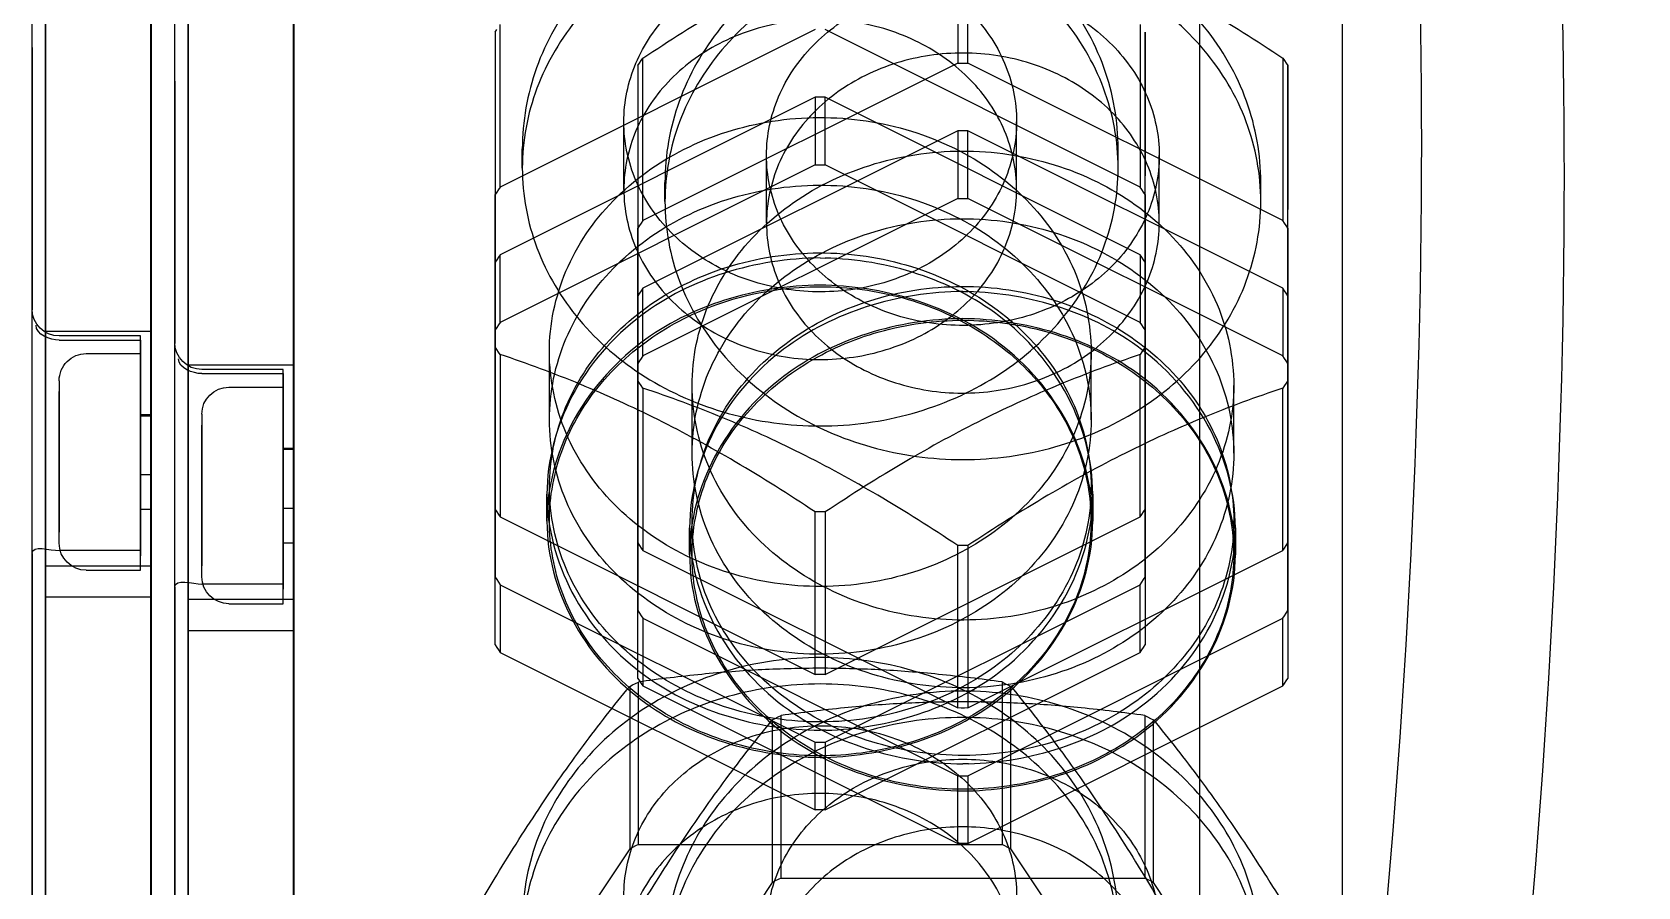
# Model space of a CAD drawing. Header units: millimetres. Extents: x -69706 to 52883, y -6882 to 68885.
# Drawn here: x 7033.7 to 7093, y 24062.4 to 24094 of the extents above; entities that cross this region are included whole.
import ezdxf

# ---------------------------------------------------------------- set-up
doc = ezdxf.new("R2010")
doc.units = ezdxf.units.MM
doc.layers.add('ac-SB', color=7, linetype='Continuous', lineweight=13)

# ---------------------------------------------------------------- blocks, each defined once
blk = doc.blocks.new('A$C15852BBE')
at = {"layer": 'ac-SB', "lineweight": -3}
for p, q in [((6135.932, 3068.938), (6135.932, 3317.073)), ((6135.932, 3317.073), (6135.932, 3069.011)), ((6141.199, 3067.699), (6141.199, 3315.834)), ((6141.199, 3315.834), (6141.199, 3067.772)), ((6135.91, 3222.235), (6135.91, 3129.134)), ((6141.177, 3220.996), (6141.177, 3127.895)), ((6135.91, 3132.502), (6135.91, 3219.104)), ((6139.81, 3219.104), (6139.81, 3132.502)), ((6140.31, 3132.05), (6140.31, 3218.319)), ((6141.177, 3131.263), (6141.177, 3217.865)), ((6145.077, 3217.865), (6145.077, 3131.263)), ((6145.577, 3130.811), (6145.577, 3217.08)), ((6097.192, 3192.158), (6097.19, 3064.093)), ((6102.459, 3190.919), (6102.457, 3062.854)), ((6139.81, 3072.471), (6139.81, 3169.569)), ((6140.31, 3169.979), (6140.31, 3087.23)), ((6145.577, 3168.74), (6145.577, 3085.991)), ((6145.077, 3071.232), (6145.077, 3168.33)), ((6097.462, 3153.025), (6104.175, 3142.956)), ((6118.247, 3142.956), (6124.959, 3153.025)), ((6102.729, 3151.786), (6109.442, 3141.717)), ((6123.514, 3141.717), (6130.226, 3151.786)), ((6104.175, 3142.956), (6104.175, 3136.956)), ((6104.175, 3142.956), (6104.282, 3142.901)), ((6104.282, 3142.901), (6104.39, 3142.847)), ((6118.032, 3142.847), (6118.139, 3142.901)), ((6118.139, 3142.901), (6118.247, 3142.956)), ((6118.247, 3136.956), (6118.247, 3142.956)), ((6104.39, 3142.847), (6104.498, 3142.794)), ((6117.924, 3142.794), (6104.498, 3142.794)), ((6104.498, 3136.794), (6104.498, 3142.794)), ((6117.924, 3142.794), (6118.032, 3142.847)), ((6117.924, 3142.794), (6117.924, 3136.794)), ((6109.442, 3141.717), (6109.442, 3135.717)), ((6109.442, 3141.717), (6109.549, 3141.662)), ((6123.407, 3141.662), (6123.514, 3141.717)), ((6123.514, 3135.717), (6123.514, 3141.717)), ((6111.024, 3141.515), (6099.397, 3135.701)), ((6109.549, 3141.662), (6109.657, 3141.608)), ((6109.657, 3141.608), (6109.765, 3141.555)), ((6123.191, 3141.556), (6109.765, 3141.555)), ((6109.765, 3135.555), (6109.765, 3141.555)), ((6111.024, 3141.515), (6111.148, 3141.516)), ((6111.024, 3139.015), (6111.024, 3141.515)), ((6111.148, 3141.516), (6111.272, 3141.516)), ((6111.272, 3141.516), (6111.397, 3141.515)), ((6123.024, 3135.701), (6111.397, 3141.515)), ((6111.397, 3141.515), (6111.397, 3139.015)), ((6123.191, 3141.556), (6123.299, 3141.609)), ((6123.191, 3141.556), (6123.191, 3135.556)), ((6123.299, 3141.609), (6123.407, 3141.662)), ((6116.291, 3140.276), (6104.664, 3134.462)), ((6116.291, 3140.276), (6116.415, 3140.277)), ((6116.291, 3137.776), (6116.291, 3140.276)), ((6116.415, 3140.277), (6116.54, 3140.277)), ((6116.54, 3140.277), (6116.664, 3140.276)), ((6128.291, 3134.462), (6116.664, 3140.276)), ((6116.664, 3140.276), (6116.664, 3137.776)), ((6111.212, 3139.579), (6111.031, 3139.577)), ((6111.033, 3139.517), (6111.092, 3139.517)), ((6111.092, 3139.517), (6111.15, 3139.518)), ((6111.15, 3139.518), (6111.209, 3139.518)), ((6111.024, 3139.015), (6099.397, 3133.201)), ((6111.148, 3139.016), (6111.024, 3139.015)), ((6111.273, 3139.016), (6111.148, 3139.016)), ((6111.397, 3139.015), (6111.273, 3139.016)), ((6123.024, 3133.201), (6111.397, 3139.015)), ((6111.003, 3138.576), (6111.212, 3138.579)), ((6116.479, 3138.34), (6116.298, 3138.338)), ((6116.3, 3138.278), (6116.359, 3138.279)), ((6116.359, 3138.279), (6116.417, 3138.279)), ((6116.417, 3138.279), (6116.476, 3138.279)), ((6116.291, 3137.776), (6104.664, 3131.962)), ((6116.415, 3137.777), (6116.291, 3137.776)), ((6116.54, 3137.777), (6116.415, 3137.777)), ((6116.664, 3137.776), (6116.54, 3137.777)), ((6128.291, 3131.962), (6116.664, 3137.776)), ((6104.282, 3136.901), (6104.175, 3136.956)), ((6116.27, 3137.337), (6116.479, 3137.34)), ((6118.247, 3136.956), (6118.14, 3136.901)), ((6111.024, 3136.515), (6099.397, 3130.701)), ((6104.39, 3136.847), (6104.282, 3136.901)), ((6104.498, 3136.794), (6104.39, 3136.847)), ((6111.024, 3136.515), (6111.148, 3136.516)), ((6111.024, 3130.515), (6111.024, 3136.515)), ((6111.148, 3136.516), (6111.273, 3136.516)), ((6111.273, 3136.516), (6111.397, 3136.515)), ((6123.024, 3130.701), (6111.397, 3136.515)), ((6111.397, 3136.515), (6111.397, 3130.515)), ((6118.032, 3136.847), (6117.924, 3136.794)), ((6118.14, 3136.901), (6118.032, 3136.847)), ((6099.271, 3135.515), (6099.21, 3135.421)), ((6099.21, 3123.794), (6099.21, 3135.421)), ((6099.21, 3132.921), (6099.21, 3135.421)), ((6099.334, 3135.608), (6099.271, 3135.515)), ((6099.397, 3135.701), (6099.334, 3135.608)), ((6099.397, 3135.701), (6099.397, 3133.201)), ((6116.291, 3135.276), (6104.664, 3129.462)), ((6109.549, 3135.662), (6109.442, 3135.717)), ((6109.657, 3135.608), (6109.549, 3135.662)), ((6109.765, 3135.555), (6109.657, 3135.608)), ((6116.291, 3135.276), (6116.415, 3135.277)), ((6116.291, 3129.276), (6116.291, 3135.276)), ((6116.415, 3135.277), (6116.54, 3135.277)), ((6116.54, 3135.277), (6116.664, 3135.276)), ((6128.291, 3129.462), (6116.664, 3135.276)), ((6116.664, 3135.276), (6116.664, 3129.276)), ((6123.087, 3135.608), (6123.024, 3135.701)), ((6123.024, 3133.201), (6123.024, 3135.701)), ((6123.149, 3135.515), (6123.087, 3135.608)), ((6123.21, 3135.421), (6123.149, 3135.515)), ((6123.299, 3135.609), (6123.191, 3135.556)), ((6123.21, 3135.421), (6123.21, 3123.794)), ((6123.21, 3135.421), (6123.21, 3132.921)), ((6123.407, 3135.662), (6123.299, 3135.609)), ((6123.514, 3135.717), (6123.407, 3135.662)), ((6104.539, 3134.276), (6104.477, 3134.182)), ((6104.477, 3122.555), (6104.477, 3134.182)), ((6104.477, 3131.682), (6104.477, 3134.182)), ((6104.601, 3134.369), (6104.539, 3134.276)), ((6104.664, 3134.462), (6104.601, 3134.369)), ((6104.664, 3134.462), (6104.664, 3131.962)), ((6128.354, 3134.37), (6128.291, 3134.462)), ((6128.291, 3131.962), (6128.291, 3134.462)), ((6128.416, 3134.276), (6128.354, 3134.37)), ((6128.477, 3134.183), (6128.416, 3134.276)), ((6128.477, 3134.183), (6128.477, 3122.556)), ((6128.477, 3134.183), (6128.477, 3131.683)), ((6135.91, 3125.623), (6135.91, 3133.666)), ((6135.91, 3133.666), (6139.81, 3133.666)), ((6139.81, 3133.666), (6139.81, 3125.623)), ((6099.272, 3133.015), (6099.21, 3132.921)), ((6099.21, 3132.921), (6099.21, 3121.294)), ((6099.334, 3133.108), (6099.272, 3133.015)), ((6099.397, 3133.201), (6099.334, 3133.108)), ((6123.087, 3133.108), (6123.024, 3133.201)), ((6123.149, 3133.015), (6123.087, 3133.108)), ((6123.21, 3132.921), (6123.149, 3133.015)), ((6123.21, 3121.294), (6123.21, 3132.921)), ((6135.91, 3132.997), (6135.91, 3132.502)), ((6139.81, 3132.502), (6139.81, 3132.997)), ((6139.81, 3132.502), (6135.91, 3132.502)), ((6136.31, 3132.666), (6136.31, 3125.202)), ((6138.31, 3132.666), (6136.31, 3132.666)), ((6141.177, 3124.384), (6141.177, 3132.428)), ((6141.177, 3132.428), (6145.077, 3132.428)), ((6145.077, 3132.428), (6145.077, 3124.384)), ((6104.539, 3131.776), (6104.477, 3131.682)), ((6104.477, 3131.682), (6104.477, 3120.055)), ((6104.601, 3131.869), (6104.539, 3131.776)), ((6104.664, 3131.962), (6104.601, 3131.869)), ((6128.354, 3131.87), (6128.291, 3131.962)), ((6128.416, 3131.776), (6128.354, 3131.87)), ((6128.477, 3131.683), (6128.416, 3131.776)), ((6128.477, 3120.056), (6128.477, 3131.683)), ((6136.31, 3131.35), (6136.31, 3132.131)), ((6136.31, 3131.938), (6139.31, 3131.938)), ((6136.31, 3131.937), (6136.31, 3124.016)), ((6136.31, 3131.351), (6136.31, 3131.937)), ((6139.31, 3131.666), (6139.31, 3126.068)), ((6140.31, 3132.05), (6140.31, 3123.016)), ((6141.177, 3131.758), (6141.177, 3131.263)), ((6145.077, 3131.263), (6145.077, 3131.758)), ((6136.31, 3124.666), (6136.31, 3131.35)), ((6136.31, 3129.133), (6136.31, 3131.35)), ((6139.31, 3125.666), (6139.31, 3131.265)), ((6145.077, 3131.263), (6141.177, 3131.263)), ((6141.577, 3131.428), (6141.577, 3123.963)), ((6143.577, 3131.428), (6141.577, 3131.428)), ((6099.272, 3130.515), (6099.21, 3130.421)), ((6099.21, 3118.794), (6099.21, 3130.421)), ((6099.211, 3124.421), (6099.21, 3130.421)), ((6099.334, 3130.608), (6099.272, 3130.515)), ((6099.397, 3130.701), (6099.334, 3130.608)), ((6099.397, 3130.701), (6099.397, 3124.701)), ((6101.151, 3129.858), (6101.151, 3130.858)), ((6101.21, 3130.858), (6101.21, 3129.608)), ((6101.21, 3130.858), (6101.21, 3129.608)), ((6111.024, 3130.515), (6111.149, 3130.516)), ((6111.149, 3130.516), (6111.273, 3130.516)), ((6111.273, 3130.516), (6111.397, 3130.515)), ((6121.21, 3130.858), (6121.21, 3129.608)), ((6121.21, 3130.858), (6121.21, 3129.608)), ((6121.301, 3130.858), (6121.301, 3129.858)), ((6123.087, 3130.608), (6123.024, 3130.701)), ((6123.024, 3124.701), (6123.024, 3130.701)), ((6123.149, 3130.515), (6123.087, 3130.608)), ((6123.21, 3130.421), (6123.149, 3130.515)), ((6123.21, 3130.421), (6123.21, 3118.794)), ((6123.21, 3130.421), (6123.211, 3124.421)), ((6141.577, 3130.111), (6141.577, 3130.892)), ((6141.577, 3130.699), (6144.577, 3130.699)), ((6141.577, 3130.698), (6141.577, 3122.778)), ((6141.577, 3130.112), (6141.577, 3130.698)), ((6144.577, 3130.428), (6144.577, 3124.829)), ((6145.577, 3130.811), (6145.577, 3121.778)), ((6136.31, 3130.416), (6135.91, 3130.416)), ((6135.91, 3130.416), (6135.91, 3127.151)), ((6135.91, 3129.134), (6135.91, 3130.182)), ((6136.31, 3127.151), (6136.31, 3130.416)), ((6136.31, 3130.182), (6136.31, 3129.133)), ((6141.577, 3123.428), (6141.577, 3130.111)), ((6141.577, 3127.894), (6141.577, 3130.111)), ((6144.577, 3124.428), (6144.577, 3130.026)), ((6104.539, 3129.276), (6104.478, 3129.182)), ((6104.601, 3129.369), (6104.539, 3129.276)), ((6104.664, 3129.462), (6104.601, 3129.369)), ((6104.664, 3129.462), (6104.664, 3123.462)), ((6106.418, 3128.619), (6106.418, 3129.619)), ((6106.477, 3129.619), (6106.477, 3128.369)), ((6106.477, 3129.619), (6106.477, 3128.369)), ((6116.291, 3129.276), (6116.416, 3129.277)), ((6116.416, 3129.277), (6116.54, 3129.277)), ((6116.54, 3129.277), (6116.664, 3129.276)), ((6126.477, 3129.619), (6126.477, 3128.369)), ((6126.477, 3129.619), (6126.477, 3128.369)), ((6126.568, 3129.619), (6126.568, 3128.619)), ((6128.354, 3129.37), (6128.291, 3129.462)), ((6128.291, 3123.462), (6128.291, 3129.462)), ((6128.416, 3129.276), (6128.354, 3129.37)), ((6128.478, 3129.183), (6128.416, 3129.276)), ((6104.478, 3117.555), (6104.478, 3129.182)), ((6104.478, 3123.182), (6104.478, 3129.182)), ((6128.478, 3129.183), (6128.478, 3117.556)), ((6128.478, 3129.183), (6128.478, 3123.183)), ((6136.31, 3129.131), (6135.91, 3129.134)), ((6141.577, 3129.178), (6141.177, 3129.178)), ((6141.177, 3129.178), (6141.177, 3125.912)), ((6141.177, 3127.895), (6141.177, 3128.943)), ((6141.577, 3125.912), (6141.577, 3129.178)), ((6141.577, 3128.943), (6141.577, 3127.894)), ((6141.577, 3127.892), (6141.177, 3127.895)), ((6101.21, 3127.108), (6101.21, 3124.608)), ((6101.21, 3127.108), (6101.21, 3124.608)), ((6121.21, 3127.108), (6121.21, 3124.608)), ((6121.21, 3127.108), (6121.21, 3124.608)), ((6135.91, 3127.151), (6135.91, 3126.916)), ((6135.91, 3126.973), (6136.31, 3126.973)), ((6135.91, 3126.973), (6135.91, 3113.862)), ((6136.31, 3126.916), (6135.91, 3126.916)), ((6136.31, 3126.916), (6136.31, 3127.151)), ((6136.31, 3126.973), (6136.31, 3124.756)), ((6106.477, 3125.869), (6106.478, 3123.369)), ((6106.477, 3125.869), (6106.478, 3123.369)), ((6126.477, 3125.869), (6126.478, 3123.369)), ((6126.477, 3125.869), (6126.478, 3123.369)), ((6141.177, 3125.912), (6141.177, 3125.678)), ((6141.177, 3125.734), (6141.577, 3125.734)), ((6141.177, 3125.734), (6141.177, 3112.623)), ((6141.577, 3125.678), (6141.577, 3125.912)), ((6141.577, 3125.734), (6141.577, 3123.517)), ((6135.91, 3124.336), (6135.91, 3125.623)), ((6136.31, 3125.202), (6136.31, 3124.756)), ((6139.81, 3125.623), (6139.81, 3124.336)), ((6141.577, 3125.678), (6141.177, 3125.678)), ((6099.211, 3124.421), (6099.272, 3124.515)), ((6099.272, 3124.515), (6099.334, 3124.608)), ((6099.334, 3124.608), (6099.397, 3124.701)), ((6123.024, 3124.701), (6123.087, 3124.608)), ((6123.087, 3124.608), (6123.15, 3124.515)), ((6123.15, 3124.515), (6123.211, 3124.421)), ((6136.31, 3124.169), (6136.31, 3124.756)), ((6138.31, 3124.666), (6136.31, 3124.666)), ((6099.211, 3124.421), (6099.211, 3118.103)), ((6123.211, 3118.103), (6123.211, 3124.421)), ((6135.91, 3123.841), (6135.91, 3124.336)), ((6139.31, 3124.169), (6136.31, 3124.169)), ((6136.31, 3124.016), (6139.31, 3124.016)), ((6139.81, 3124.336), (6139.81, 3123.841)), ((6141.177, 3123.097), (6141.177, 3124.384)), ((6141.577, 3123.963), (6141.577, 3123.517)), ((6145.077, 3124.384), (6145.077, 3123.097)), ((6099.21, 3123.794), (6099.21, 3121.294)), ((6099.21, 3123.794), (6099.271, 3123.701)), ((6099.271, 3123.701), (6099.334, 3123.607)), ((6099.334, 3123.607), (6099.397, 3123.515)), ((6099.397, 3123.515), (6111.024, 3117.701)), ((6099.397, 3121.015), (6099.397, 3123.515)), ((6104.539, 3123.276), (6104.601, 3123.369)), ((6104.601, 3123.369), (6104.664, 3123.462)), ((6111.397, 3117.701), (6123.024, 3123.515)), ((6123.024, 3123.515), (6123.087, 3123.607)), ((6123.024, 3123.515), (6123.024, 3121.015)), ((6123.087, 3123.607), (6123.149, 3123.701)), ((6123.149, 3123.701), (6123.21, 3123.794)), ((6123.21, 3121.294), (6123.21, 3123.794)), ((6128.291, 3123.462), (6128.354, 3123.37)), ((6128.354, 3123.37), (6128.417, 3123.276)), ((6139.81, 3123.841), (6135.91, 3123.841)), ((6135.91, 3113.657), (6135.91, 3123.841)), ((6139.81, 3123.841), (6139.81, 3113.657)), ((6141.577, 3122.93), (6141.577, 3123.517)), ((6143.577, 3123.428), (6141.577, 3123.428)), ((6104.478, 3123.182), (6104.539, 3123.276)), ((6104.478, 3123.182), (6104.478, 3116.864)), ((6128.417, 3123.276), (6128.478, 3123.183)), ((6128.478, 3116.864), (6128.478, 3123.183)), ((6140.31, 3113.362), (6140.31, 3123.056)), ((6141.177, 3122.603), (6141.177, 3123.097)), ((6144.577, 3122.93), (6141.577, 3122.93)), ((6141.577, 3122.778), (6144.577, 3122.778)), ((6145.077, 3123.097), (6145.077, 3122.603)), ((6104.477, 3122.555), (6104.477, 3120.055)), ((6104.477, 3122.555), (6104.539, 3122.462)), ((6104.539, 3122.462), (6104.601, 3122.368)), ((6104.601, 3122.368), (6104.664, 3122.276)), ((6104.664, 3122.276), (6116.291, 3116.462)), ((6104.664, 3119.776), (6104.664, 3122.276)), ((6111, 3122.139), (6111.211, 3122.136)), ((6111.07, 3122.198), (6111.002, 3122.199)), ((6111.138, 3122.198), (6111.07, 3122.198)), ((6111.206, 3122.198), (6111.138, 3122.198)), ((6116.664, 3116.462), (6128.291, 3122.276)), ((6128.291, 3122.276), (6128.354, 3122.369)), ((6128.291, 3122.276), (6128.291, 3119.776)), ((6128.354, 3122.369), (6128.416, 3122.462)), ((6128.416, 3122.462), (6128.477, 3122.556)), ((6128.477, 3120.056), (6128.477, 3122.556)), ((6145.077, 3122.603), (6141.177, 3122.603)), ((6141.177, 3112.418), (6141.177, 3122.603)), ((6145.077, 3122.603), (6145.077, 3112.418)), ((6145.577, 3112.123), (6145.577, 3121.817)), ((6099.21, 3121.294), (6099.272, 3121.201)), ((6099.272, 3121.201), (6099.334, 3121.107)), ((6099.334, 3121.107), (6099.397, 3121.015)), ((6099.397, 3121.015), (6111.024, 3115.201)), ((6111.211, 3121.136), (6111.033, 3121.139)), ((6111.397, 3115.201), (6123.024, 3121.015)), ((6116.337, 3120.96), (6116.269, 3120.961)), ((6116.405, 3120.959), (6116.337, 3120.96)), ((6116.473, 3120.959), (6116.405, 3120.959)), ((6123.024, 3121.015), (6123.087, 3121.107)), ((6123.087, 3121.107), (6123.149, 3121.201)), ((6123.149, 3121.201), (6123.21, 3121.294)), ((6116.267, 3120.901), (6116.478, 3120.897)), ((6104.477, 3120.055), (6104.539, 3119.962)), ((6104.539, 3119.962), (6104.601, 3119.868)), ((6104.601, 3119.868), (6104.664, 3119.776)), ((6104.664, 3119.776), (6116.291, 3113.962)), ((6116.478, 3119.897), (6116.3, 3119.9)), ((6116.664, 3113.962), (6128.291, 3119.776)), ((6128.291, 3119.776), (6128.354, 3119.869)), ((6128.354, 3119.869), (6128.416, 3119.962)), ((6128.416, 3119.962), (6128.477, 3120.056)), ((6099.21, 3118.794), (6099.211, 3112.794)), ((6099.21, 3118.794), (6099.272, 3118.701)), ((6099.272, 3118.701), (6099.334, 3118.607)), ((6099.334, 3118.607), (6099.397, 3118.515)), ((6103.961, 3118.608), (6103.961, 3116.108)), ((6103.961, 3118.608), (6103.961, 3116.108)), ((6118.461, 3118.608), (6118.461, 3116.108)), ((6118.461, 3118.608), (6118.461, 3116.108)), ((6123.024, 3118.515), (6123.087, 3118.607)), ((6123.087, 3118.607), (6123.149, 3118.701)), ((6123.149, 3118.701), (6123.21, 3118.794)), ((6123.211, 3112.794), (6123.21, 3118.794)), ((6099.211, 3112.794), (6099.211, 3118.103)), ((6099.397, 3118.515), (6111.024, 3112.701)), ((6099.397, 3112.515), (6099.397, 3118.515)), ((6111.397, 3112.701), (6123.024, 3118.515)), ((6123.024, 3118.515), (6123.024, 3112.515)), ((6123.211, 3112.794), (6123.211, 3118.103)), ((6100.211, 3117.814), (6100.211, 3117.107)), ((6100.211, 3117.814), (6100.211, 3117.107)), ((6104.478, 3117.555), (6104.478, 3111.555)), ((6104.478, 3117.555), (6104.539, 3117.462)), ((6104.539, 3117.462), (6104.601, 3117.368)), ((6111.024, 3117.701), (6111.024, 3115.201)), ((6111.148, 3117.7), (6111.024, 3117.701)), ((6111.272, 3117.7), (6111.148, 3117.7)), ((6111.397, 3117.701), (6111.272, 3117.7)), ((6111.397, 3115.201), (6111.397, 3117.701)), ((6122.211, 3117.814), (6122.211, 3117.108)), ((6122.211, 3117.814), (6122.211, 3117.108)), ((6128.354, 3117.369), (6128.416, 3117.462)), ((6128.416, 3117.462), (6128.478, 3117.556)), ((6128.478, 3111.556), (6128.478, 3117.556)), ((6104.478, 3111.555), (6104.478, 3116.864)), ((6104.601, 3117.368), (6104.664, 3117.276)), ((6104.664, 3117.276), (6116.291, 3111.462)), ((6104.664, 3111.276), (6104.664, 3117.276)), ((6109.228, 3117.369), (6109.228, 3114.869)), ((6109.228, 3117.369), (6109.228, 3114.869)), ((6116.664, 3111.462), (6128.291, 3117.276)), ((6123.728, 3117.369), (6123.728, 3114.869)), ((6123.728, 3117.369), (6123.728, 3114.869)), ((6128.291, 3117.276), (6128.354, 3117.369)), ((6128.291, 3117.276), (6128.291, 3111.276)), ((6128.478, 3111.556), (6128.478, 3116.864)), ((6105.478, 3116.575), (6105.478, 3115.869)), ((6105.478, 3116.575), (6105.478, 3115.869)), ((6116.291, 3116.462), (6116.291, 3113.962)), ((6116.415, 3116.461), (6116.291, 3116.462)), ((6116.54, 3116.461), (6116.415, 3116.461)), ((6116.664, 3116.462), (6116.54, 3116.461)), ((6116.664, 3113.962), (6116.664, 3116.462)), ((6127.478, 3116.575), (6127.478, 3115.869)), ((6127.478, 3116.575), (6127.478, 3115.869)), ((6111.024, 3115.201), (6111.148, 3115.2)), ((6111.148, 3115.2), (6111.273, 3115.2)), ((6111.273, 3115.2), (6111.397, 3115.201)), ((6116.291, 3113.962), (6116.415, 3113.961)), ((6116.415, 3113.961), (6116.54, 3113.961)), ((6116.54, 3113.961), (6116.664, 3113.962)), ((6135.91, 3113.862), (6135.91, 3107.032)), ((6135.91, 3108.113), (6135.91, 3113.657)), ((6139.81, 3113.657), (6139.81, 3108.113)), ((6140.31, 3113.362), (6140.31, 3107.898)), ((6099.272, 3112.701), (6099.211, 3112.794)), ((6099.334, 3112.607), (6099.272, 3112.701)), ((6111.024, 3112.701), (6111.024, 3106.701)), ((6111.148, 3112.7), (6111.024, 3112.701)), ((6111.273, 3112.7), (6111.148, 3112.7)), ((6111.397, 3112.701), (6111.273, 3112.7)), ((6111.397, 3106.701), (6111.397, 3112.701)), ((6123.15, 3112.701), (6123.087, 3112.607)), ((6123.211, 3112.794), (6123.15, 3112.701)), ((6099.397, 3112.515), (6099.334, 3112.607)), ((6123.087, 3112.607), (6123.024, 3112.515)), ((6141.177, 3112.623), (6141.177, 3105.793)), ((6141.177, 3106.874), (6141.177, 3112.418)), ((6145.077, 3112.418), (6145.077, 3106.874)), ((6145.577, 3112.123), (6145.577, 3106.659)), ((6128.478, 3111.556), (6128.417, 3111.462))]:
    blk.add_line(p, q, dxfattribs=at)
at = {"layer": 'ac-SB', "lineweight": -3, "extrusion": (0, 0, -1)}
for centre, major_axis, ratio, start_param, end_param in [((6137.398, 3183.359), (26.709, 132.676), 0.304067, 3.537759, 4.717496), ((6142.665, 3182.12), (26.709, 132.676), 0.304067, 3.537759, 4.717496), ((6138.31, 3131.666), (0.707, 0.707), 1, -0.785398, 0.785398), ((6143.577, 3130.428), (0.707, 0.707), 1, -0.785398, 0.785398), ((6138.31, 3125.666), (0.707, 0.707), 1, 0.785398, 2.356194), ((6139.31, 3123.016), (0.707, 0.707), 1, -0.785398, 0.785398), ((6143.577, 3124.428), (-0.707, 0.707), 1, 2.356194, 3.926991), ((6144.577, 3121.778), (0.707, 0.707), 1, -0.785398, 0.785398)]:
    blk.add_ellipse(centre, major_axis=major_axis, ratio=ratio, start_param=start_param, end_param=end_param, dxfattribs=at)
at = {"layer": 'ac-SB', "lineweight": -3}
for points, knots in [([(6111.211, 3155.919), (6110.067, 3155.919), (6107.794, 3155.612), (6104.698, 3154.263), (6102.21, 3152.141), (6100.59, 3149.43), (6100.024, 3146.393), (6100.59, 3143.355), (6102.21, 3140.645), (6104.698, 3138.523), (6107.794, 3137.174), (6110.067, 3136.867), (6111.211, 3136.867)], [0, 0, 0, 0, 0.106714, 0.210962, 0.31109, 0.406923, 0.500001, 0.593079, 0.688911, 0.789039, 0.893286, 1, 1, 1, 1]), ([(6111.211, 3136.867), (6112.355, 3136.867), (6114.628, 3137.174), (6117.724, 3138.523), (6120.212, 3140.645), (6121.832, 3143.356), (6122.398, 3146.393), (6121.832, 3149.43), (6120.212, 3152.141), (6117.724, 3154.263), (6114.628, 3155.612), (6112.355, 3155.919), (6111.211, 3155.919)], [0, 0, 0, 0, 0.106714, 0.210962, 0.31109, 0.406923, 0.500001, 0.593079, 0.688911, 0.789039, 0.893286, 1, 1, 1, 1]), ([(6116.478, 3154.68), (6115.334, 3154.68), (6113.061, 3154.373), (6109.965, 3153.024), (6107.477, 3150.902), (6105.857, 3148.191), (6105.291, 3145.154), (6105.857, 3142.116), (6107.477, 3139.406), (6109.965, 3137.284), (6113.061, 3135.935), (6115.334, 3135.628), (6116.478, 3135.628)], [0, 0, 0, 0, 0.106714, 0.210962, 0.31109, 0.406923, 0.500001, 0.593079, 0.688911, 0.789039, 0.893286, 1, 1, 1, 1]), ([(6116.478, 3135.628), (6117.622, 3135.628), (6119.895, 3135.935), (6122.991, 3137.284), (6125.479, 3139.406), (6127.099, 3142.117), (6127.665, 3145.154), (6127.099, 3148.191), (6125.479, 3150.902), (6122.991, 3153.024), (6119.895, 3154.373), (6117.622, 3154.68), (6116.478, 3154.68)], [0, 0, 0, 0, 0.106714, 0.210962, 0.31109, 0.406923, 0.500001, 0.593079, 0.688911, 0.789039, 0.893286, 1, 1, 1, 1]), ([(6111.211, 3153.465), (6110.369, 3153.465), (6108.705, 3153.214), (6106.502, 3152.125), (6104.841, 3150.444), (6103.931, 3148.345), (6103.921, 3146.079), (6104.813, 3143.968), (6106.473, 3142.266), (6108.689, 3141.162), (6110.365, 3140.908), (6111.211, 3140.908)], [0, 0, 0, 0, 0.11927, 0.234218, 0.34267, 0.447421, 0.550259, 0.65493, 0.764104, 0.880168, 1, 1, 1, 1]), ([(6111.211, 3140.908), (6112.053, 3140.908), (6113.717, 3141.159), (6115.92, 3142.249), (6117.581, 3143.93), (6118.491, 3146.029), (6118.501, 3148.294), (6117.609, 3150.405), (6115.949, 3152.107), (6113.733, 3153.211), (6112.057, 3153.465), (6111.211, 3153.465)], [0, 0, 0, 0, 0.11927, 0.234218, 0.34267, 0.447421, 0.550259, 0.65493, 0.764104, 0.880168, 1, 1, 1, 1]), ([(6116.478, 3152.226), (6115.636, 3152.226), (6113.972, 3151.975), (6111.769, 3150.886), (6110.108, 3149.205), (6109.198, 3147.106), (6109.188, 3144.84), (6110.08, 3142.729), (6111.74, 3141.027), (6113.956, 3139.923), (6115.632, 3139.669), (6116.478, 3139.669)], [0, 0, 0, 0, 0.11927, 0.234218, 0.34267, 0.447421, 0.550259, 0.65493, 0.764104, 0.880168, 1, 1, 1, 1]), ([(6116.478, 3139.669), (6117.32, 3139.669), (6118.984, 3139.92), (6121.187, 3141.01), (6122.848, 3142.691), (6123.758, 3144.79), (6123.768, 3147.055), (6122.876, 3149.167), (6121.216, 3150.868), (6119, 3151.972), (6117.324, 3152.226), (6116.478, 3152.226)], [0, 0, 0, 0, 0.11927, 0.234218, 0.34267, 0.447421, 0.550259, 0.65493, 0.764104, 0.880168, 1, 1, 1, 1]), ([(6111.211, 3138.408), (6110.369, 3138.408), (6108.705, 3138.659), (6106.502, 3139.749), (6104.841, 3141.43), (6103.931, 3143.528), (6103.921, 3145.794), (6104.813, 3147.905), (6106.473, 3149.607), (6108.689, 3150.711), (6110.365, 3150.965), (6111.211, 3150.965)], [0, 0, 0, 0, 0.11927, 0.234217, 0.342668, 0.447419, 0.550256, 0.654928, 0.764103, 0.880168, 1, 1, 1, 1]), ([(6111.211, 3150.965), (6112.053, 3150.965), (6113.717, 3150.714), (6115.92, 3149.625), (6117.581, 3147.944), (6118.491, 3145.845), (6118.501, 3143.579), (6117.609, 3141.468), (6115.949, 3139.766), (6113.733, 3138.662), (6112.057, 3138.408), (6111.211, 3138.408)], [0, 0, 0, 0, 0.11927, 0.234217, 0.342668, 0.447419, 0.550256, 0.654928, 0.764103, 0.880168, 1, 1, 1, 1]), ([(6116.478, 3137.169), (6115.636, 3137.169), (6113.972, 3137.42), (6111.769, 3138.51), (6110.108, 3140.191), (6109.198, 3142.29), (6109.188, 3144.555), (6110.08, 3146.666), (6111.74, 3148.368), (6113.956, 3149.472), (6115.632, 3149.726), (6116.478, 3149.726)], [0, 0, 0, 0, 0.11927, 0.234217, 0.342668, 0.447419, 0.550256, 0.654928, 0.764103, 0.880168, 1, 1, 1, 1]), ([(6116.478, 3149.726), (6117.32, 3149.726), (6118.984, 3149.475), (6121.187, 3148.386), (6122.848, 3146.705), (6123.758, 3144.606), (6123.768, 3142.341), (6122.876, 3140.229), (6121.216, 3138.528), (6119, 3137.423), (6117.324, 3137.169), (6116.478, 3137.169)], [0, 0, 0, 0, 0.11927, 0.234217, 0.342668, 0.447419, 0.550256, 0.654928, 0.764103, 0.880168, 1, 1, 1, 1]), ([(6104.175, 3136.956), (6103.589, 3137.669), (6102.43, 3139.15), (6100.759, 3141.531), (6099.096, 3144.168), (6098.016, 3146.039), (6097.462, 3147.025)], [0, 0, 0, 0, 0.228474, 0.465375, 0.71996, 1, 1, 1, 1]), ([(6124.96, 3147.025), (6124.406, 3146.039), (6123.326, 3144.169), (6121.663, 3141.531), (6119.992, 3139.15), (6118.832, 3137.669), (6118.247, 3136.956)], [0, 0, 0, 0, 0.280038, 0.534623, 0.771524, 1, 1, 1, 1]), ([(6100.211, 3145.686), (6100.211, 3144.674), (6100.578, 3142.601), (6102.169, 3139.822), (6104.649, 3137.619), (6107.764, 3136.213), (6110.059, 3135.892), (6111.211, 3135.892)], [0, 0, 0, 0, 0.186591, 0.37886, 0.579602, 0.787763, 1, 1, 1, 1]), ([(6109.442, 3135.717), (6108.857, 3136.43), (6107.697, 3137.911), (6106.026, 3140.292), (6104.363, 3142.93), (6103.283, 3144.8), (6102.729, 3145.786)], [0, 0, 0, 0, 0.228474, 0.465375, 0.71996, 1, 1, 1, 1]), ([(6111.211, 3135.892), (6112.365, 3135.892), (6114.662, 3136.214), (6117.776, 3137.622), (6120.253, 3139.822), (6121.844, 3142.599), (6122.211, 3144.673), (6122.211, 3145.687)], [0, 0, 0, 0, 0.212695, 0.420756, 0.621105, 0.813114, 1, 1, 1, 1]), ([(6130.227, 3145.786), (6129.673, 3144.8), (6128.593, 3142.93), (6126.93, 3140.292), (6125.259, 3137.911), (6124.099, 3136.43), (6123.514, 3135.717)], [0, 0, 0, 0, 0.280038, 0.534623, 0.771524, 1, 1, 1, 1]), ([(6105.478, 3144.447), (6105.478, 3143.435), (6105.845, 3141.362), (6107.436, 3138.583), (6109.916, 3136.38), (6113.031, 3134.974), (6115.326, 3134.654), (6116.478, 3134.654)], [0, 0, 0, 0, 0.186591, 0.37886, 0.579602, 0.787763, 1, 1, 1, 1]), ([(6116.478, 3134.654), (6117.632, 3134.654), (6119.929, 3134.975), (6123.043, 3136.383), (6125.52, 3138.584), (6127.111, 3141.361), (6127.478, 3143.434), (6127.478, 3144.448)], [0, 0, 0, 0, 0.212695, 0.420756, 0.621105, 0.813114, 1, 1, 1, 1]), ([(6111.031, 3139.577), (6109.878, 3139.544), (6107.582, 3139.164), (6104.328, 3137.527), (6101.844, 3134.653), (6101.15, 3132.133), (6101.151, 3130.858)], [0, 0, 0, 0, 0.240209, 0.472832, 0.742732, 1, 1, 1, 1]), ([(6101.21, 3130.858), (6101.21, 3131.754), (6101.546, 3133.589), (6102.987, 3136.029), (6105.203, 3137.955), (6107.969, 3139.197), (6110.006, 3139.501), (6111.033, 3139.517)], [0, 0, 0, 0, 0.186292, 0.377985, 0.578151, 0.786538, 1, 1, 1, 1]), ([(6111.209, 3139.518), (6112.249, 3139.518), (6114.316, 3139.239), (6117.131, 3138.013), (6119.392, 3136.083), (6120.866, 3133.622), (6121.21, 3131.765), (6121.21, 3130.858)], [0, 0, 0, 0, 0.213428, 0.421923, 0.62218, 0.813844, 1, 1, 1, 1]), ([(6121.301, 3130.858), (6121.302, 3132.136), (6120.605, 3134.659), (6118.094, 3137.559), (6114.766, 3139.207), (6112.397, 3139.566), (6111.212, 3139.579)], [0, 0, 0, 0, 0.254058, 0.520622, 0.756476, 1, 1, 1, 1]), ([(6111.003, 3138.576), (6109.855, 3138.542), (6107.569, 3138.158), (6104.325, 3136.521), (6101.844, 3133.666), (6100.813, 3129.858), (6101.844, 3126.05), (6104.329, 3123.191), (6107.583, 3121.552), (6109.88, 3121.17), (6111.033, 3121.139)], [0, 0, 0, 0, 0.119726, 0.235671, 0.370743, 0.499493, 0.628243, 0.763314, 0.879758, 1, 1, 1, 1]), ([(6101.21, 3129.608), (6101.21, 3130.622), (6101.644, 3132.7), (6103.456, 3135.348), (6106.158, 3137.281), (6109.43, 3138.306), (6112.912, 3138.317), (6116.201, 3137.313), (6118.933, 3135.385), (6120.771, 3132.722), (6121.21, 3130.627), (6121.21, 3129.608)], [0, 0, 0, 0, 0.104216, 0.211283, 0.322447, 0.439295, 0.558042, 0.674973, 0.787084, 0.895285, 1, 1, 1, 1]), ([(6116.298, 3138.338), (6115.145, 3138.305), (6112.849, 3137.925), (6109.595, 3136.288), (6107.111, 3133.414), (6106.417, 3130.894), (6106.418, 3129.619)], [0, 0, 0, 0, 0.240209, 0.472832, 0.742732, 1, 1, 1, 1]), ([(6106.477, 3129.619), (6106.477, 3130.515), (6106.813, 3132.35), (6108.254, 3134.79), (6110.47, 3136.716), (6113.236, 3137.958), (6115.273, 3138.262), (6116.3, 3138.278)], [0, 0, 0, 0, 0.186292, 0.377985, 0.578151, 0.786538, 1, 1, 1, 1]), ([(6111.211, 3121.136), (6112.397, 3121.147), (6114.766, 3121.508), (6118.094, 3123.16), (6120.606, 3126.044), (6121.641, 3129.858), (6120.606, 3133.672), (6118.094, 3136.556), (6114.766, 3138.207), (6112.397, 3138.568), (6111.212, 3138.579)], [0, 0, 0, 0, 0.12177, 0.239704, 0.372984, 0.500011, 0.627037, 0.760316, 0.87824, 1, 1, 1, 1]), ([(6116.476, 3138.279), (6117.516, 3138.279), (6119.583, 3138), (6122.398, 3136.774), (6124.659, 3134.844), (6126.133, 3132.383), (6126.477, 3130.526), (6126.477, 3129.619)], [0, 0, 0, 0, 0.213428, 0.421923, 0.62218, 0.813844, 1, 1, 1, 1]), ([(6126.568, 3129.619), (6126.569, 3130.897), (6125.872, 3133.42), (6123.361, 3136.32), (6120.033, 3137.968), (6117.664, 3138.327), (6116.479, 3138.34)], [0, 0, 0, 0, 0.254058, 0.520622, 0.756476, 1, 1, 1, 1]), ([(6116.27, 3137.337), (6115.122, 3137.303), (6112.836, 3136.919), (6109.592, 3135.282), (6107.111, 3132.427), (6106.08, 3128.619), (6107.111, 3124.811), (6109.596, 3121.952), (6112.85, 3120.313), (6115.147, 3119.931), (6116.3, 3119.9)], [0, 0, 0, 0, 0.119726, 0.235671, 0.370743, 0.499493, 0.628243, 0.763314, 0.879758, 1, 1, 1, 1]), ([(6106.477, 3128.369), (6106.477, 3129.383), (6106.911, 3131.461), (6108.723, 3134.109), (6111.425, 3136.042), (6114.697, 3137.067), (6118.179, 3137.079), (6121.468, 3136.074), (6124.2, 3134.146), (6126.038, 3131.483), (6126.477, 3129.388), (6126.477, 3128.369)], [0, 0, 0, 0, 0.104216, 0.211283, 0.322447, 0.439295, 0.558042, 0.674973, 0.787084, 0.895285, 1, 1, 1, 1]), ([(6116.478, 3119.897), (6117.664, 3119.908), (6120.033, 3120.269), (6123.361, 3121.921), (6125.873, 3124.805), (6126.908, 3128.619), (6125.873, 3132.433), (6123.361, 3135.317), (6120.033, 3136.968), (6117.664, 3137.329), (6116.479, 3137.34)], [0, 0, 0, 0, 0.12177, 0.239704, 0.372984, 0.500011, 0.627037, 0.760316, 0.87824, 1, 1, 1, 1]), ([(6104.498, 3136.794), (6105.276, 3136.685), (6106.793, 3136.499), (6109.033, 3136.327), (6110.493, 3136.289), (6111.211, 3136.289)], [0, 0, 0, 0, 0.349995, 0.680305, 1, 1, 1, 1]), ([(6111.211, 3136.289), (6111.929, 3136.289), (6113.389, 3136.327), (6115.629, 3136.499), (6117.146, 3136.685), (6117.924, 3136.794)], [0, 0, 0, 0, 0.319716, 0.650028, 1, 1, 1, 1]), ([(6101.21, 3127.108), (6101.21, 3128.122), (6101.644, 3130.2), (6103.456, 3132.848), (6106.158, 3134.781), (6109.43, 3135.806), (6112.912, 3135.817), (6116.201, 3134.813), (6118.933, 3132.885), (6120.771, 3130.222), (6121.21, 3128.127), (6121.21, 3127.108)], [0, 0, 0, 0, 0.104216, 0.211283, 0.322447, 0.439295, 0.558042, 0.674973, 0.787084, 0.895285, 1, 1, 1, 1]), ([(6109.765, 3135.555), (6110.543, 3135.446), (6112.06, 3135.26), (6114.3, 3135.088), (6115.76, 3135.05), (6116.478, 3135.05)], [0, 0, 0, 0, 0.349995, 0.680305, 1, 1, 1, 1]), ([(6116.478, 3135.05), (6117.196, 3135.05), (6118.656, 3135.088), (6120.896, 3135.26), (6122.413, 3135.446), (6123.191, 3135.556)], [0, 0, 0, 0, 0.319716, 0.650028, 1, 1, 1, 1]), ([(6106.477, 3125.869), (6106.477, 3126.883), (6106.911, 3128.961), (6108.723, 3131.609), (6111.425, 3133.542), (6114.697, 3134.567), (6118.179, 3134.579), (6121.468, 3133.574), (6124.2, 3131.646), (6126.038, 3128.983), (6126.477, 3126.888), (6126.477, 3125.869)], [0, 0, 0, 0, 0.104216, 0.211283, 0.322447, 0.439295, 0.558042, 0.674973, 0.787084, 0.895285, 1, 1, 1, 1]), ([(6101.21, 3124.608), (6101.21, 3125.622), (6101.644, 3127.7), (6103.456, 3130.348), (6106.158, 3132.281), (6109.43, 3133.306), (6112.913, 3133.317), (6116.201, 3132.313), (6118.933, 3130.385), (6120.771, 3127.722), (6121.21, 3125.627), (6121.21, 3124.608)], [0, 0, 0, 0, 0.104216, 0.211283, 0.322447, 0.439295, 0.558042, 0.674973, 0.787084, 0.895285, 1, 1, 1, 1]), ([(6106.478, 3123.369), (6106.478, 3124.383), (6106.911, 3126.461), (6108.723, 3129.109), (6111.425, 3131.042), (6114.697, 3132.067), (6118.18, 3132.079), (6121.468, 3131.074), (6124.2, 3129.146), (6126.038, 3126.483), (6126.478, 3124.388), (6126.478, 3123.369)], [0, 0, 0, 0, 0.104216, 0.211283, 0.322447, 0.439295, 0.558042, 0.674973, 0.787084, 0.895285, 1, 1, 1, 1]), ([(6099.397, 3124.701), (6100.393, 3125.037), (6102.362, 3125.765), (6105.263, 3127.084), (6108.155, 3128.67), (6110.055, 3129.873), (6111.024, 3130.515)], [0, 0, 0, 0, 0.241727, 0.482743, 0.732589, 1, 1, 1, 1]), ([(6101.151, 3130.858), (6101.15, 3129.582), (6101.844, 3127.063), (6104.325, 3124.192), (6107.568, 3122.558), (6109.853, 3122.175), (6111, 3122.139)], [0, 0, 0, 0, 0.257811, 0.528279, 0.760355, 1, 1, 1, 1]), ([(6111.002, 3122.199), (6109.977, 3122.218), (6107.945, 3122.526), (6105.188, 3123.771), (6102.98, 3125.696), (6101.545, 3128.132), (6101.21, 3129.963), (6101.21, 3130.858)], [0, 0, 0, 0, 0.213469, 0.421836, 0.621987, 0.813685, 1, 1, 1, 1]), ([(6121.21, 3130.858), (6121.21, 3129.951), (6120.866, 3128.094), (6119.392, 3125.632), (6117.129, 3123.702), (6114.313, 3122.476), (6112.246, 3122.197), (6111.206, 3122.198)], [0, 0, 0, 0, 0.186153, 0.377817, 0.578076, 0.786574, 1, 1, 1, 1]), ([(6111.211, 3122.136), (6112.397, 3122.149), (6114.766, 3122.508), (6118.094, 3124.157), (6120.605, 3127.057), (6121.302, 3129.58), (6121.301, 3130.858)], [0, 0, 0, 0, 0.243534, 0.479397, 0.745952, 1, 1, 1, 1]), ([(6111.397, 3130.515), (6112.366, 3129.873), (6114.267, 3128.67), (6117.158, 3127.084), (6120.059, 3125.765), (6122.029, 3125.037), (6123.024, 3124.701)], [0, 0, 0, 0, 0.267413, 0.517259, 0.758274, 1, 1, 1, 1]), ([(6121.21, 3129.608), (6121.21, 3128.594), (6120.777, 3126.515), (6118.964, 3123.867), (6116.263, 3121.935), (6112.991, 3120.91), (6109.508, 3120.898), (6106.22, 3121.903), (6103.487, 3123.831), (6101.649, 3126.494), (6101.21, 3128.589), (6101.21, 3129.608)], [0, 0, 0, 0, 0.104216, 0.211283, 0.322447, 0.439295, 0.558042, 0.674973, 0.787084, 0.895285, 1, 1, 1, 1]), ([(6104.664, 3123.462), (6105.66, 3123.798), (6107.629, 3124.526), (6110.53, 3125.845), (6113.422, 3127.431), (6115.323, 3128.634), (6116.291, 3129.276)], [0, 0, 0, 0, 0.241727, 0.482743, 0.732589, 1, 1, 1, 1]), ([(6106.418, 3129.619), (6106.417, 3128.343), (6107.111, 3125.824), (6109.592, 3122.953), (6112.835, 3121.319), (6115.12, 3120.937), (6116.267, 3120.901)], [0, 0, 0, 0, 0.257811, 0.528279, 0.760355, 1, 1, 1, 1]), ([(6116.269, 3120.961), (6115.244, 3120.979), (6113.212, 3121.287), (6110.455, 3122.532), (6108.247, 3124.457), (6106.812, 3126.893), (6106.477, 3128.724), (6106.477, 3129.619)], [0, 0, 0, 0, 0.213469, 0.421836, 0.621987, 0.813685, 1, 1, 1, 1]), ([(6126.477, 3129.619), (6126.477, 3128.712), (6126.133, 3126.855), (6124.659, 3124.393), (6122.396, 3122.463), (6119.58, 3121.237), (6117.513, 3120.958), (6116.473, 3120.959)], [0, 0, 0, 0, 0.186153, 0.377817, 0.578076, 0.786574, 1, 1, 1, 1]), ([(6116.478, 3120.897), (6117.664, 3120.91), (6120.033, 3121.269), (6123.361, 3122.918), (6125.872, 3125.818), (6126.569, 3128.341), (6126.568, 3129.619)], [0, 0, 0, 0, 0.243534, 0.479397, 0.745952, 1, 1, 1, 1]), ([(6116.664, 3129.276), (6117.633, 3128.634), (6119.534, 3127.431), (6122.425, 3125.845), (6125.326, 3124.526), (6127.296, 3123.798), (6128.291, 3123.462)], [0, 0, 0, 0, 0.267413, 0.517259, 0.758274, 1, 1, 1, 1]), ([(6126.477, 3128.369), (6126.477, 3127.355), (6126.044, 3125.276), (6124.231, 3122.628), (6121.53, 3120.696), (6118.258, 3119.671), (6114.775, 3119.659), (6111.487, 3120.664), (6108.754, 3122.592), (6106.917, 3125.255), (6106.477, 3127.35), (6106.477, 3128.369)], [0, 0, 0, 0, 0.104216, 0.211283, 0.322447, 0.439295, 0.558042, 0.674973, 0.787084, 0.895285, 1, 1, 1, 1]), ([(6122.211, 3117.814), (6122.211, 3118.812), (6121.832, 3120.854), (6120.211, 3123.561), (6117.724, 3125.684), (6114.626, 3127.033), (6111.211, 3127.496), (6107.795, 3127.033), (6104.697, 3125.684), (6102.21, 3123.561), (6100.589, 3120.854), (6100.211, 3118.811), (6100.211, 3117.814)], [0, 0, 0, 0, 0.093078, 0.18891, 0.289038, 0.393285, 0.499999, 0.606712, 0.71096, 0.811089, 0.906922, 1, 1, 1, 1]), ([(6121.21, 3127.108), (6121.21, 3126.094), (6120.777, 3124.015), (6118.965, 3121.367), (6116.263, 3119.435), (6112.991, 3118.41), (6109.508, 3118.398), (6106.22, 3119.403), (6103.488, 3121.331), (6101.65, 3123.994), (6101.21, 3126.089), (6101.21, 3127.108)], [0, 0, 0, 0, 0.104216, 0.211283, 0.322447, 0.439295, 0.558042, 0.674973, 0.787084, 0.895285, 1, 1, 1, 1]), ([(6127.478, 3116.575), (6127.478, 3117.573), (6127.099, 3119.615), (6125.478, 3122.322), (6122.991, 3124.445), (6119.893, 3125.794), (6116.478, 3126.257), (6113.062, 3125.794), (6109.964, 3124.445), (6107.477, 3122.322), (6105.856, 3119.615), (6105.478, 3117.573), (6105.478, 3116.575)], [0, 0, 0, 0, 0.093078, 0.18891, 0.289038, 0.393285, 0.499999, 0.606712, 0.71096, 0.811089, 0.906922, 1, 1, 1, 1]), ([(6126.477, 3125.869), (6126.477, 3124.855), (6126.044, 3122.776), (6124.232, 3120.128), (6121.53, 3118.196), (6118.258, 3117.171), (6114.775, 3117.159), (6111.487, 3118.164), (6108.755, 3120.092), (6106.917, 3122.755), (6106.477, 3124.85), (6106.477, 3125.869)], [0, 0, 0, 0, 0.104216, 0.211283, 0.322447, 0.439295, 0.558042, 0.674973, 0.787084, 0.895285, 1, 1, 1, 1]), ([(6121.21, 3124.608), (6121.21, 3123.594), (6120.777, 3121.515), (6118.965, 3118.867), (6116.263, 3116.935), (6112.991, 3115.91), (6109.508, 3115.898), (6106.22, 3116.903), (6103.488, 3118.831), (6101.65, 3121.494), (6101.21, 3123.589), (6101.21, 3124.608)], [0, 0, 0, 0, 0.104216, 0.211283, 0.322447, 0.439295, 0.558042, 0.674973, 0.787084, 0.895285, 1, 1, 1, 1]), ([(6118.461, 3118.608), (6118.461, 3119.343), (6118.146, 3120.85), (6116.832, 3122.77), (6114.874, 3124.171), (6112.501, 3124.914), (6109.977, 3124.922), (6107.592, 3124.194), (6105.612, 3122.796), (6104.279, 3120.865), (6103.961, 3119.347), (6103.961, 3118.608)], [0, 0, 0, 0, 0.104215, 0.211282, 0.322445, 0.439293, 0.55804, 0.674971, 0.787083, 0.895284, 1, 1, 1, 1]), ([(6126.478, 3123.369), (6126.478, 3122.355), (6126.044, 3120.276), (6124.232, 3117.628), (6121.53, 3115.696), (6118.258, 3114.671), (6114.775, 3114.659), (6111.487, 3115.664), (6108.755, 3117.592), (6106.917, 3120.255), (6106.478, 3122.35), (6106.478, 3123.369)], [0, 0, 0, 0, 0.104216, 0.211283, 0.322447, 0.439295, 0.558042, 0.674973, 0.787084, 0.895285, 1, 1, 1, 1]), ([(6123.728, 3117.369), (6123.728, 3118.104), (6123.413, 3119.611), (6122.099, 3121.531), (6120.141, 3122.932), (6117.769, 3123.675), (6115.244, 3123.683), (6112.859, 3122.955), (6110.879, 3121.557), (6109.546, 3119.626), (6109.228, 3118.108), (6109.228, 3117.369)], [0, 0, 0, 0, 0.104215, 0.211282, 0.322445, 0.439293, 0.55804, 0.674971, 0.787083, 0.895284, 1, 1, 1, 1]), ([(6103.961, 3116.108), (6103.961, 3116.843), (6104.275, 3118.35), (6105.589, 3120.27), (6107.548, 3121.671), (6109.92, 3122.414), (6112.445, 3122.422), (6114.829, 3121.694), (6116.81, 3120.296), (6118.142, 3118.365), (6118.461, 3116.847), (6118.461, 3116.108)], [0, 0, 0, 0, 0.104216, 0.211283, 0.322447, 0.439295, 0.558042, 0.674973, 0.787084, 0.895285, 1, 1, 1, 1]), ([(6109.228, 3114.869), (6109.228, 3115.604), (6109.542, 3117.111), (6110.856, 3119.031), (6112.815, 3120.432), (6115.187, 3121.175), (6117.712, 3121.183), (6120.096, 3120.455), (6122.077, 3119.057), (6123.409, 3117.126), (6123.728, 3115.608), (6123.728, 3114.869)], [0, 0, 0, 0, 0.104216, 0.211283, 0.322447, 0.439295, 0.558042, 0.674973, 0.787084, 0.895285, 1, 1, 1, 1]), ([(6103.961, 3118.608), (6103.961, 3117.872), (6104.275, 3116.366), (6105.589, 3114.446), (6107.548, 3113.045), (6109.92, 3112.302), (6112.445, 3112.293), (6114.829, 3113.022), (6116.81, 3114.42), (6118.142, 3116.35), (6118.461, 3117.869), (6118.461, 3118.608)], [0, 0, 0, 0, 0.104215, 0.211282, 0.322445, 0.439293, 0.55804, 0.674971, 0.787083, 0.895284, 1, 1, 1, 1]), ([(6100.211, 3117.814), (6100.211, 3116.816), (6100.589, 3114.774), (6102.21, 3112.067), (6104.697, 3109.944), (6107.795, 3108.595), (6111.211, 3108.132), (6114.626, 3108.595), (6117.724, 3109.944), (6120.211, 3112.067), (6121.832, 3114.774), (6122.211, 3116.817), (6122.211, 3117.814)], [0, 0, 0, 0, 0.093078, 0.18891, 0.289038, 0.393285, 0.499999, 0.606712, 0.71096, 0.811089, 0.906922, 1, 1, 1, 1]), ([(6100.211, 3117.107), (6100.211, 3116.092), (6100.58, 3114.01), (6102.183, 3111.223), (6104.679, 3109.019), (6107.811, 3107.62), (6111.265, 3107.151), (6114.705, 3107.649), (6117.802, 3109.061), (6120.263, 3111.258), (6121.845, 3114.027), (6122.211, 3116.096), (6122.211, 3117.108)], [0, 0, 0, 0, 0.093577, 0.190234, 0.290886, 0.395294, 0.501715, 0.607819, 0.711361, 0.810944, 0.906738, 1, 1, 1, 1]), ([(6109.228, 3117.369), (6109.228, 3116.633), (6109.542, 3115.127), (6110.856, 3113.207), (6112.815, 3111.806), (6115.187, 3111.063), (6117.712, 3111.055), (6120.096, 3111.783), (6122.077, 3113.181), (6123.409, 3115.112), (6123.728, 3116.63), (6123.728, 3117.369)], [0, 0, 0, 0, 0.104215, 0.211282, 0.322445, 0.439293, 0.55804, 0.674971, 0.787083, 0.895284, 1, 1, 1, 1]), ([(6105.478, 3116.575), (6105.478, 3115.577), (6105.856, 3113.535), (6107.477, 3110.828), (6109.964, 3108.705), (6113.062, 3107.356), (6116.478, 3106.893), (6119.893, 3107.356), (6122.991, 3108.705), (6125.478, 3110.828), (6127.099, 3113.535), (6127.478, 3115.578), (6127.478, 3116.575)], [0, 0, 0, 0, 0.093078, 0.18891, 0.289038, 0.393285, 0.499999, 0.606712, 0.71096, 0.811089, 0.906922, 1, 1, 1, 1]), ([(6118.461, 3116.108), (6118.461, 3115.373), (6118.146, 3113.866), (6116.833, 3111.946), (6114.874, 3110.545), (6112.502, 3109.802), (6109.977, 3109.793), (6107.593, 3110.522), (6105.612, 3111.92), (6104.279, 3113.85), (6103.961, 3115.369), (6103.961, 3116.108)], [0, 0, 0, 0, 0.104216, 0.211283, 0.322447, 0.439295, 0.558042, 0.674973, 0.787084, 0.895285, 1, 1, 1, 1]), ([(6105.478, 3115.869), (6105.478, 3114.853), (6105.847, 3112.771), (6107.45, 3109.984), (6109.946, 3107.78), (6113.078, 3106.381), (6116.532, 3105.913), (6119.972, 3106.41), (6123.069, 3107.823), (6125.53, 3110.019), (6127.112, 3112.788), (6127.478, 3114.857), (6127.478, 3115.869)], [0, 0, 0, 0, 0.093577, 0.190234, 0.290886, 0.395294, 0.501715, 0.607819, 0.711361, 0.810944, 0.906738, 1, 1, 1, 1]), ([(6123.728, 3114.869), (6123.728, 3114.134), (6123.413, 3112.627), (6122.1, 3110.707), (6120.141, 3109.306), (6117.769, 3108.563), (6115.244, 3108.554), (6112.86, 3109.283), (6110.879, 3110.681), (6109.546, 3112.611), (6109.228, 3114.13), (6109.228, 3114.869)], [0, 0, 0, 0, 0.104216, 0.211283, 0.322447, 0.439295, 0.558042, 0.674973, 0.787084, 0.895285, 1, 1, 1, 1]), ([(6111.024, 3106.701), (6110.029, 3107.037), (6108.059, 3107.765), (6105.158, 3109.084), (6102.267, 3110.67), (6100.366, 3111.873), (6099.397, 3112.515)], [0, 0, 0, 0, 0.241725, 0.482741, 0.732587, 1, 1, 1, 1]), ([(6123.024, 3112.515), (6122.055, 3111.873), (6120.155, 3110.67), (6117.263, 3109.084), (6114.362, 3107.765), (6112.393, 3107.037), (6111.397, 3106.701)], [0, 0, 0, 0, 0.267411, 0.517257, 0.758273, 1, 1, 1, 1])]:
    blk.add_open_spline(points, degree=3, knots=knots, dxfattribs=at)
for points in [[(6140.31, 3132.05), (6140.31, 3131.715), (6139.646, 3131.938), (6139.31, 3131.938)], [(6145.577, 3130.811), (6145.577, 3130.476), (6144.913, 3130.699), (6144.577, 3130.699)], [(6139.31, 3124.169), (6139.649, 3124.169), (6140.166, 3123.96), (6140.166, 3123.621)], [(6144.577, 3122.93), (6144.916, 3122.93), (6145.433, 3122.721), (6145.433, 3122.382)]]:
    blk.add_open_spline(points, degree=3, dxfattribs=at)

msp = doc.modelspace()

# ---------------------------------------------------------------- block references
at = {"layer": 'ac-SB', "rotation": 180}
msp.add_blockref('A$C15852BBE', (13179.315, 27205.514), dxfattribs=at)

doc.saveas('drawing.dxf')
